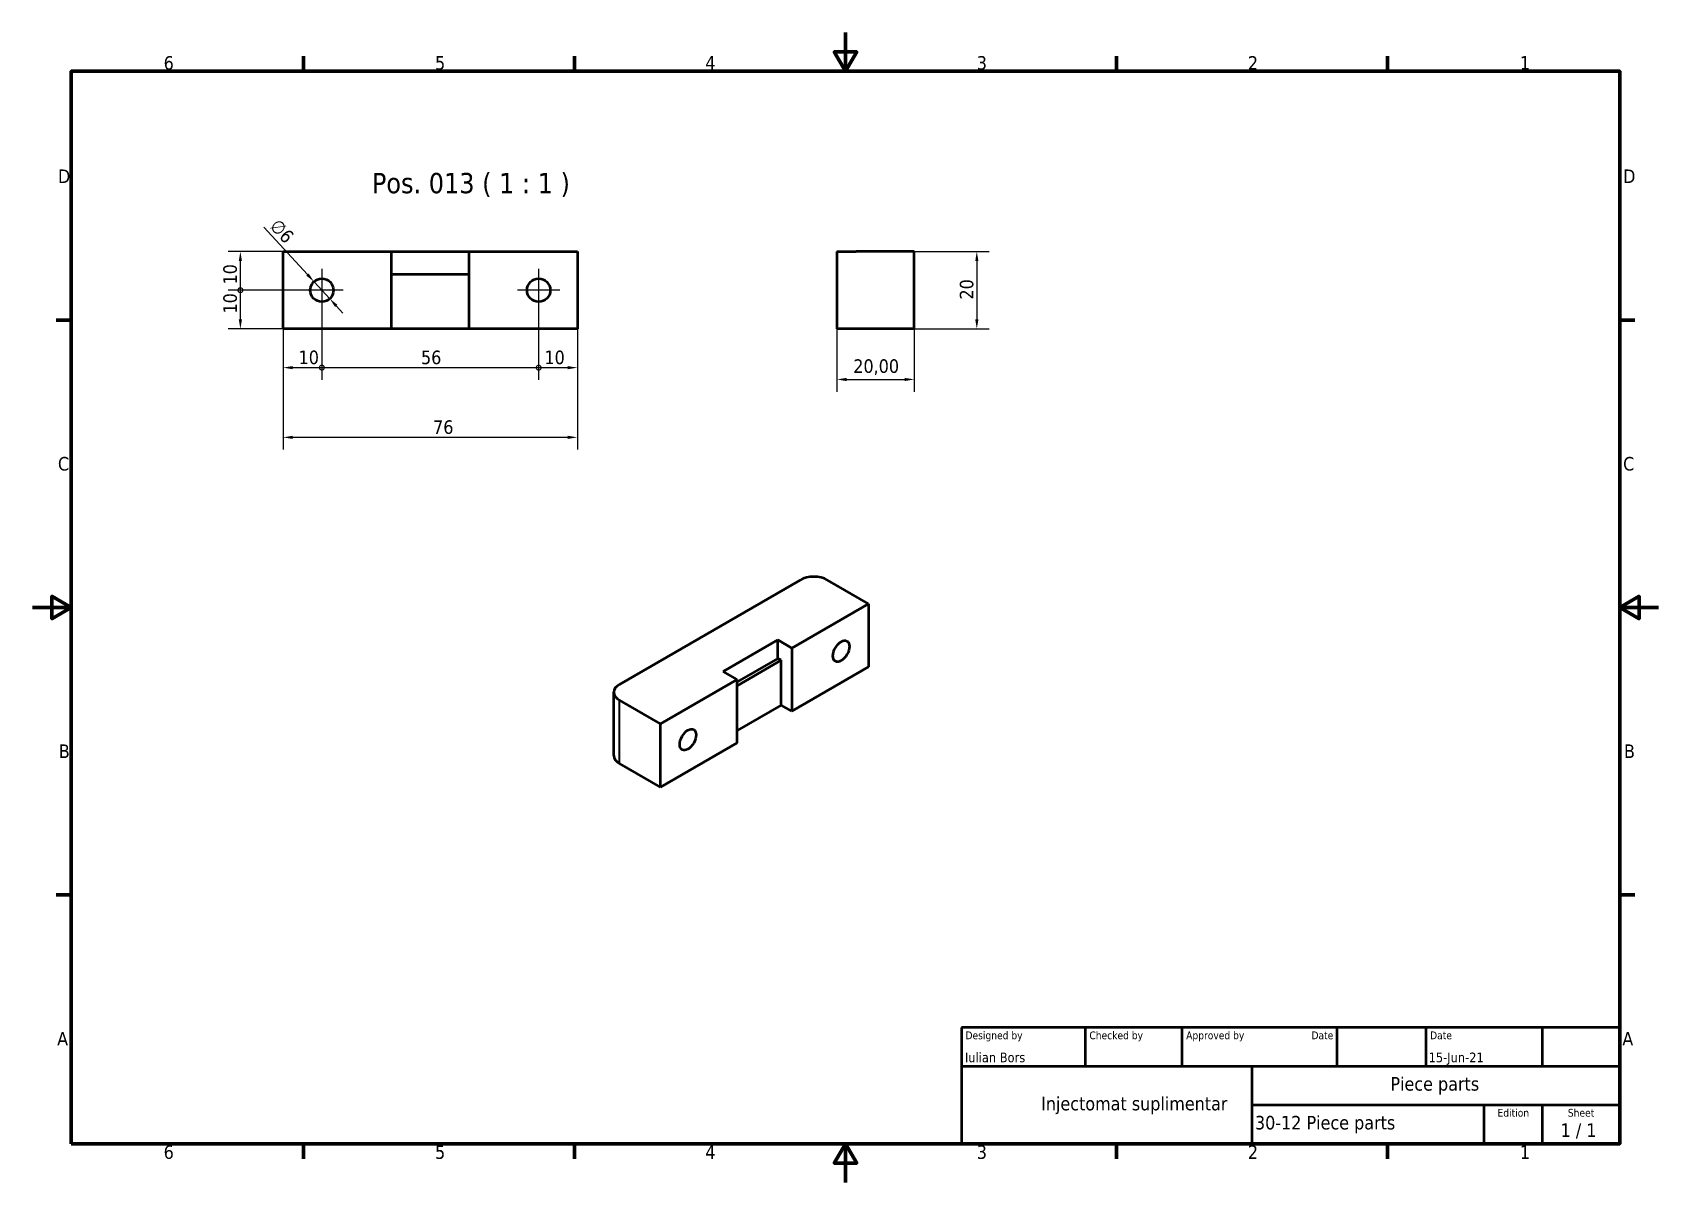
# Model space of a CAD drawing. Header units: millimetres. Extents: x 0 to 420, y 0 to 297.
import ezdxf
from ezdxf.enums import TextEntityAlignment as Align

# ---------------------------------------------------------------- set-up
doc = ezdxf.new("R2010")
doc.units = ezdxf.units.MM
for name, color, linetype, lineweight in [('Border (ISO)', 7, 'Continuous', 70), ('Center Mark (ISO)', 7, 'Continuous', 25), ('Dimension (ISO)', 7, 'Continuous', 25), ('Symbol (ISO)', 7, 'Continuous', 25), ('Title (ISO)', 7, 'Continuous', 50), ('Visible (ISO)', 7, 'Continuous', 50), ('Visible Narrow (ISO)', 7, 'Continuous', 35)]:
    doc.layers.add(name, color=color, linetype=linetype, lineweight=lineweight)
doc.styles.add('Label Text (ISO)', font='tahoma.ttf')
doc.styles.add('Note Text (ISO)', font='tahoma.ttf')
doc.styles.add('Text Style39', font='tahoma.ttf')
doc.styles.add('Text Style41', font='tahoma.ttf')
doc.dimstyles.new('Default (ISO)', dxfattribs={"dimtxt": 3.5, "dimasz": 2.5, "dimexe": 3.175, "dimexo": 0, "dimgap": 0.762, "dimtad": 1, "dimrnd": 1e-08, "dimzin": 0, "dimtxsty": 'Note Text (ISO)', "dimcen": 0.09, "dimdle": 10, "dimclrd": 256, "dimclre": 256, "dimclrt": 256, "dimazin": 0, "dimtfac": 1.001486, "dimtmove": 0, "dimatfit": 3, "dimfxl": 1, "dimtolj": 1, "dimtzin": 0, "dimlwd": -1, "dimlwe": -1, "dimarcsym": 0})

# ---------------------------------------------------------------- blocks, each defined once
blk = doc.blocks.new('Borders Default Border')
at = {"layer": 'Border (ISO)'}
for p, q in [((70, 287), (70, 290.9)), ((140, 287), (140, 290.9)), ((280, 287), (280, 290.9)), ((350, 287), (350, 290.9)), ((10, 222.75), (6.1, 222.75)), ((410, 222.75), (413.9, 222.75)), ((10, 74.25), (6.1, 74.25)), ((410, 74.25), (413.9, 74.25)), ((70, 10), (70, 6.1)), ((140, 10), (140, 6.1)), ((280, 10), (280, 6.1)), ((350, 10), (350, 6.1))]:
    blk.add_line(p, q, dxfattribs=at)
at = {"layer": 'Border (ISO)', "flags": 128}
for points in [[(210, 297), (210, 287), (207.11, 292), (212.89, 292), (210, 287)], [(10, 10), (10, 287), (410, 287), (410, 10), (10, 10)], [(0, 148.5), (10, 148.5), (5, 151.39), (5, 145.61), (10, 148.5)], [(420, 148.5), (410, 148.5), (415, 151.39), (415, 145.61), (410, 148.5)], [(210, 0), (210, 10), (207.11, 5), (212.89, 5), (210, 10)]]:
    blk.add_lwpolyline(points, dxfattribs=at)
at = {"layer": 'Border (ISO)', "char_height": 3.5, "attachment_point": 7, "style": 'Note Text (ISO)'}
for s, insert in [('6', (33.88, 287.33)), ('5', (103.98, 287.33)), ('4', (173.78, 287.4)), ('3', (243.91, 287.33)), ('2', (313.94, 287.4)), ('1', (384.21, 287.4)), ('D', (6.57, 258.13)), ('D', (410.87, 258.13)), ('C', (6.56, 183.81)), ('C', (410.86, 183.81)), ('B', (6.78, 109.63)), ('B', (411.08, 109.63)), ('A', (6.36, 35.38)), ('A', (410.66, 35.38)), ('6', (33.88, 6.03)), ('5', (103.98, 6.03)), ('4', (173.78, 6.1)), ('3', (243.91, 6.03)), ('2', (313.94, 6.1)), ('1', (384.21, 6.1))]:
    blk.add_mtext(s, dxfattribs=dict(at, insert=insert))
blk = doc.blocks.new('Title Blocks I.A.B')
at = {"layer": 'Title (ISO)'}
for p, q in [((270.07, 130), (100.07, 130)), ((100.07, 130), (100.07, 100)), ((132.07, 120), (132.07, 130)), ((157.07, 120), (157.07, 130)), ((197.07, 120), (197.07, 130)), ((220.07, 120), (220.07, 130)), ((250.07, 120), (250.07, 130)), ((270.07, 100), (270.07, 130)), ((100.07, 120), (270.07, 120)), ((175.07, 120), (175.07, 100)), ((270.07, 110), (175.07, 110)), ((235.07, 100), (235.07, 110)), ((250.07, 100), (250.07, 110)), ((100.07, 100), (270.07, 100))]:
    blk.add_line(p, q, dxfattribs=at)
at = {"layer": 'Title (ISO)', "style": 'Text Style41'}
for s, p in [('Designed by', (101.07, 129)), ('Checked by', (133.07, 129)), ('Approved by', (158.07, 129)), ('Date', (221.07, 129))]:
    blk.add_text(s, height=2, dxfattribs=at).set_placement(p, align=Align.TOP_LEFT)
blk.add_text('Date', height=2, dxfattribs=at).set_placement((196.07, 129), align=Align.TOP_RIGHT)
for s, p in [('Edition', (242.57, 109)), ('Sheet', (260.07, 109))]:
    blk.add_text(s, height=2, dxfattribs=at).set_placement(p, align=Align.TOP_CENTER)
at = {"layer": 'Title (ISO)', "style": 'Note Text (ISO)'}
blk.add_text('1 / 1 ', height=3.5, dxfattribs=at).set_placement((260.07, 103.5), align=Align.MIDDLE_CENTER)
at = {"layer": 'Title (ISO)'}
for tag, p, height, style in [('AUTHOR_001', (100.92, 121.05), 2.5, 'Text Style39'), ('CREATION_DATE_001', (220.69, 121.05), 2.5, 'Text Style39'), ('TITLE_001', (210.83, 113.72), 3.5, 'Note Text (ISO)'), ('COMPANY_001', (102.23, 108.63), 3.5, 'Note Text (ISO)'), ('PART_NUMBER_001', (175.84, 103.7), 3.5, 'Note Text (ISO)')]:
    blk.add_attdef(tag, p, '', height=height, dxfattribs=dict(at, style=style))
at = {"layer": 'Title (ISO)', "style": 'Text Style39'}
for tag, p in [('CHECKED_BY', (133.07, 121)), ('ENG_APPROVED_BY', (158.07, 121))]:
    blk.add_attdef(tag, text='', height=2.5, dxfattribs=at).set_placement(p, align=Align.BOTTOM_LEFT)
blk.add_attdef('ENG_APPROVAL_DATE', text='', height=2.5, dxfattribs=at).set_placement((196.07, 121), align=Align.BOTTOM_RIGHT)
at = {"layer": 'Title (ISO)', "style": 'Note Text (ISO)'}
blk.add_attdef('REVISION_NUMBER', text='', height=3.5, dxfattribs=at).set_placement((242.57, 103.5), align=Align.MIDDLE_CENTER)
blk = doc.blocks.new('*D6')
at = {"layer": 'Defpoints', "color": 0, "transparency": 16777216}
for p in [(64.74, 220.45), (140.74, 220.45), (140.74, 192.45)]:
    blk.add_point(p, dxfattribs=at)
at = {"layer": 'Dimension (ISO)', "transparency": 16777216}
for p, q in [((64.74, 220.45), (64.74, 189.27)), ((140.74, 220.45), (140.74, 189.27)), ((67.24, 192.45), (138.24, 192.45))]:
    blk.add_line(p, q, dxfattribs=at)
for points in [[(67.24, 192.86), (67.24, 192.03), (64.74, 192.45)], [(138.24, 192.86), (138.24, 192.03), (140.74, 192.45)]]:
    blk.add_solid(points, dxfattribs=at)
at = {"layer": 'Dimension (ISO)', "transparency": 16777216, "insert": (103.48, 196.85), "char_height": 3.5, "attachment_point": 1, "style": 'Note Text (ISO)'}
blk.add_mtext('\\A1;76', dxfattribs=at)
blk = doc.blocks.new('*D7')
at = {"layer": 'Defpoints', "color": 0, "transparency": 16777216}
for p in [(227.77, 240.45), (227.77, 220.45), (243.92, 220.45)]:
    blk.add_point(p, dxfattribs=at)
at = {"layer": 'Dimension (ISO)', "transparency": 16777216}
for p, q in [((227.77, 240.45), (247.1, 240.45)), ((243.92, 237.95), (243.92, 222.95)), ((227.77, 220.45), (247.1, 220.45))]:
    blk.add_line(p, q, dxfattribs=at)
for points in [[(243.51, 237.95), (244.34, 237.95), (243.92, 240.45)], [(243.51, 222.95), (244.34, 222.95), (243.92, 220.45)]]:
    blk.add_solid(points, dxfattribs=at)
at = {"layer": 'Dimension (ISO)', "transparency": 16777216, "insert": (239.52, 228.04), "char_height": 3.5, "attachment_point": 1, "rotation": 90, "style": 'Note Text (ISO)'}
blk.add_mtext('\\A1;20', dxfattribs=at)
blk = doc.blocks.new('*D8')
at = {"layer": 'Defpoints', "color": 0, "transparency": 16777216}
for p in [(207.77, 220.45), (227.77, 220.45), (227.77, 207.4)]:
    blk.add_point(p, dxfattribs=at)
at = {"layer": 'Dimension (ISO)', "transparency": 16777216}
for p, q in [((207.77, 220.45), (207.77, 204.22)), ((227.77, 220.45), (227.77, 204.22)), ((210.27, 207.4), (225.27, 207.4))]:
    blk.add_line(p, q, dxfattribs=at)
for points in [[(210.27, 207.81), (210.27, 206.98), (207.77, 207.4)], [(225.27, 207.81), (225.27, 206.98), (227.77, 207.4)]]:
    blk.add_solid(points, dxfattribs=at)
at = {"layer": 'Dimension (ISO)', "transparency": 16777216, "insert": (212.01, 212.6), "char_height": 3.5, "attachment_point": 1, "style": 'Note Text (ISO)'}
blk.add_mtext('\\A1;20,00', dxfattribs=at)
blk = doc.blocks.new('_DotSmall')
at = {"color": 0, "linetype": 'ByBlock', "const_width": 0.5}
blk.add_lwpolyline([(-0.0625, 0, 1), (0.0625, 0, 1)], format="xyb", close=True, dxfattribs=at)
blk = doc.blocks.new('*D9')
at = {"layer": 'Defpoints', "color": 0, "transparency": 16777216}
for p in [(74.74, 224.95), (64.74, 220.45), (74.74, 210.45)]:
    blk.add_point(p, dxfattribs=at)
at = {"layer": 'Dimension (ISO)', "transparency": 16777216}
for p, q in [((74.74, 224.95), (74.74, 207.27)), ((64.74, 220.45), (64.74, 207.27)), ((67.24, 210.45), (74.74, 210.45))]:
    blk.add_line(p, q, dxfattribs=at)
blk.add_solid([(67.24, 210.86), (67.24, 210.03), (64.74, 210.45)], dxfattribs=at)
at = {"layer": 'Dimension (ISO)', "transparency": 16777216, "xscale": 2.5, "yscale": 2.5, "zscale": 2.5}
blk.add_blockref('_DotSmall', (74.74, 210.45), dxfattribs=at)
at = {"layer": 'Dimension (ISO)', "transparency": 16777216, "insert": (68.73, 214.85), "char_height": 3.5, "attachment_point": 1, "style": 'Note Text (ISO)'}
blk.add_mtext('\\A1;10', dxfattribs=at)
blk = doc.blocks.new('*D11')
at = {"layer": 'Defpoints', "color": 0, "transparency": 16777216}
for p in [(74.74, 224.95), (130.74, 224.95), (130.74, 210.45)]:
    blk.add_point(p, dxfattribs=at)
at = {"layer": 'Dimension (ISO)', "transparency": 16777216}
for p, q in [((74.74, 224.95), (74.74, 207.27)), ((130.74, 224.95), (130.74, 207.27)), ((74.74, 210.45), (130.74, 210.45))]:
    blk.add_line(p, q, dxfattribs=at)
at = {"layer": 'Dimension (ISO)', "transparency": 16777216, "xscale": 2.5, "yscale": 2.5, "zscale": 2.5, "rotation": 180}
blk.add_blockref('_DotSmall', (74.74, 210.45), dxfattribs=at)
at = {"layer": 'Dimension (ISO)', "transparency": 16777216, "xscale": 2.5, "yscale": 2.5, "zscale": 2.5}
blk.add_blockref('_DotSmall', (130.74, 210.45), dxfattribs=at)
at = {"layer": 'Dimension (ISO)', "transparency": 16777216, "insert": (100.35, 214.85), "char_height": 3.5, "attachment_point": 1, "style": 'Note Text (ISO)'}
blk.add_mtext('\\A1;56', dxfattribs=at)
blk = doc.blocks.new('*D12')
at = {"layer": 'Defpoints', "color": 0, "transparency": 16777216}
for p in [(130.74, 224.95), (140.74, 220.45), (140.74, 210.45)]:
    blk.add_point(p, dxfattribs=at)
at = {"layer": 'Dimension (ISO)', "transparency": 16777216}
for p, q in [((130.74, 224.95), (130.74, 207.27)), ((140.74, 220.45), (140.74, 207.27)), ((130.74, 210.45), (138.24, 210.45))]:
    blk.add_line(p, q, dxfattribs=at)
blk.add_solid([(138.24, 210.86), (138.24, 210.03), (140.74, 210.45)], dxfattribs=at)
at = {"layer": 'Dimension (ISO)', "transparency": 16777216, "xscale": 2.5, "yscale": 2.5, "zscale": 2.5, "rotation": 180}
blk.add_blockref('_DotSmall', (130.74, 210.45), dxfattribs=at)
at = {"layer": 'Dimension (ISO)', "transparency": 16777216, "insert": (132.23, 214.85), "char_height": 3.5, "attachment_point": 1, "style": 'Note Text (ISO)'}
blk.add_mtext('\\A1;10', dxfattribs=at)
blk = doc.blocks.new('*D13')
at = {"layer": 'Defpoints', "color": 0, "transparency": 16777216}
for p in [(53.69, 230.45), (69.24, 230.45), (64.74, 220.45)]:
    blk.add_point(p, dxfattribs=at)
at = {"layer": 'Dimension (ISO)', "transparency": 16777216}
for p, q in [((69.24, 230.45), (50.51, 230.45)), ((53.69, 222.95), (53.69, 230.45)), ((64.74, 220.45), (50.51, 220.45))]:
    blk.add_line(p, q, dxfattribs=at)
blk.add_solid([(53.27, 222.95), (54.11, 222.95), (53.69, 220.45)], dxfattribs=at)
at = {"layer": 'Dimension (ISO)', "transparency": 16777216, "xscale": 2.5, "yscale": 2.5, "zscale": 2.5, "rotation": 90}
blk.add_blockref('_DotSmall', (53.69, 230.45), dxfattribs=at)
at = {"layer": 'Dimension (ISO)', "transparency": 16777216, "insert": (49.28, 224.43), "char_height": 3.5, "attachment_point": 1, "rotation": 90, "style": 'Note Text (ISO)'}
blk.add_mtext('\\A1;10', dxfattribs=at)
blk = doc.blocks.new('*D14')
at = {"layer": 'Defpoints', "color": 0, "transparency": 16777216}
for p in [(53.69, 240.45), (64.74, 240.45), (69.24, 230.45)]:
    blk.add_point(p, dxfattribs=at)
at = {"layer": 'Dimension (ISO)', "transparency": 16777216}
for p, q in [((64.74, 240.45), (50.51, 240.45)), ((53.69, 230.45), (53.69, 237.95)), ((69.24, 230.45), (50.51, 230.45))]:
    blk.add_line(p, q, dxfattribs=at)
blk.add_solid([(53.27, 237.95), (54.11, 237.95), (53.69, 240.45)], dxfattribs=at)
at = {"layer": 'Dimension (ISO)', "transparency": 16777216, "xscale": 2.5, "yscale": 2.5, "zscale": 2.5, "rotation": 270}
blk.add_blockref('_DotSmall', (53.69, 230.45), dxfattribs=at)
at = {"layer": 'Dimension (ISO)', "transparency": 16777216, "insert": (49.28, 231.93), "char_height": 3.5, "attachment_point": 1, "rotation": 90, "style": 'Note Text (ISO)'}
blk.add_mtext('\\A1;10', dxfattribs=at)
blk = doc.blocks.new('*D15')
at = {"layer": 'Defpoints', "color": 0, "transparency": 16777216}
for p in [(72.71, 232.65), (76.77, 228.24)]:
    blk.add_point(p, dxfattribs=at)
at = {"layer": 'Dimension (ISO)', "transparency": 16777216}
for p, q in [((71.02, 234.49), (59.78, 246.7)), ((76.77, 228.24), (72.71, 232.65)), ((78.47, 226.4), (80.16, 224.56))]:
    blk.add_line(p, q, dxfattribs=at)
for points in [[(71.32, 234.78), (70.71, 234.21), (72.71, 232.65)], [(78.77, 226.68), (78.16, 226.12), (76.77, 228.24)]]:
    blk.add_solid(points, dxfattribs=at)
at = {"layer": 'Dimension (ISO)', "transparency": 16777216, "insert": (63.63, 249.21), "char_height": 3.5, "attachment_point": 1, "rotation": 312.636, "style": 'Note Text (ISO)'}
blk.add_mtext('\\A1;∅6', dxfattribs=at)

msp = doc.modelspace()

# ---------------------------------------------------------------- linework, layer by layer
at = {"layer": 'Center Mark (ISO)', "linetype": 'Continuous'}
for p, q in [((74.741, 235.947), (74.741, 224.947)), ((130.741, 235.947), (130.741, 224.947)), ((80.241, 230.447), (69.241, 230.447)), ((136.241, 230.447), (125.241, 230.447))]:
    msp.add_line(p, q, dxfattribs=at)
at = {"layer": 'Visible (ISO)'}
for p, q in [((64.741, 240.447), (92.741, 240.447)), ((64.741, 220.447), (64.741, 240.447)), ((92.741, 240.447), (112.741, 240.447)), ((92.741, 220.447), (92.741, 240.447)), ((112.741, 240.447), (140.741, 240.447)), ((112.741, 240.447), (112.741, 220.447)), ((140.741, 240.447), (140.741, 220.447)), ((207.77, 240.447), (212.77, 240.447)), ((207.77, 240.447), (207.77, 220.447)), ((227.77, 240.447), (212.77, 240.447)), ((227.77, 220.447), (227.77, 240.447)), ((92.741, 234.617), (112.741, 234.617)), ((92.741, 220.447), (64.741, 220.447)), ((112.741, 220.447), (92.741, 220.447)), ((140.741, 220.447), (112.741, 220.447)), ((212.77, 220.447), (207.77, 220.447)), ((227.77, 220.447), (212.77, 220.447)), ((151.611, 128.65), (198.28, 155.594)), ((215.958, 149.47), (205.352, 155.594)), ((196.159, 138.039), (215.958, 149.47)), ((215.958, 149.47), (215.958, 133.14)), ((178.411, 131.956), (192.553, 140.121)), ((192.553, 140.121), (196.159, 138.039)), ((192.553, 135.361), (192.553, 140.121)), ((192.553, 135.361), (182.017, 129.278)), ((182.017, 128.278), (193.419, 134.861)), ((193.419, 134.861), (192.553, 135.361)), ((193.419, 123.291), (193.419, 134.861)), ((196.159, 138.039), (196.159, 121.709)), ((182.017, 129.874), (178.411, 131.956)), ((215.958, 133.14), (196.159, 121.709)), ((150.147, 110.278), (150.147, 126.608)), ((162.218, 118.443), (182.017, 129.874)), ((182.017, 113.544), (182.017, 129.874)), ((162.218, 118.443), (151.611, 124.567)), ((193.419, 123.291), (182.017, 116.708)), ((196.159, 121.709), (193.419, 123.291)), ((162.218, 102.113), (162.218, 118.443)), ((182.017, 113.544), (162.218, 102.113)), ((162.218, 102.113), (151.611, 108.237))]:
    msp.add_line(p, q, dxfattribs=at)
for centre in [(74.741, 230.447), (130.741, 230.447)]:
    msp.add_circle(centre, 3, dxfattribs=at)
for centre, major_axis, start_param, end_param in [((201.816, 153.553), (5, 0), 0.7853982, 2.3561945), ((155.147, 126.608), (-5, 0), 5.4977871, 7.0685835), ((155.147, 110.278), (-5, 0), 0, 0.7853982)]:
    msp.add_ellipse(centre, major_axis=major_axis, ratio=0.5773503, start_param=start_param, end_param=end_param, dxfattribs=at)
for centre in [(208.887, 137.223), (169.289, 114.361)]:
    msp.add_ellipse(centre, major_axis=(1.5, 2.598), ratio=0.5773503, dxfattribs=at)
at = {"layer": 'Visible Narrow (ISO)'}
msp.add_line((151.611, 108.237), (151.611, 124.567), dxfattribs=at)

# ---------------------------------------------------------------- block references
msp.add_blockref('Borders Default Border', (0, 0))
msp.add_blockref('Title Blocks I.A.B', (139.929, -90)).add_auto_attribs({'TITLE_001': 'Piece parts', 'PART_NUMBER_001': '30-12 Piece parts', 'COMPANY_001': '              Injectomat suplimentar', 'AUTHOR_001': 'Iulian Bors', 'CREATION_DATE_001': '15-Jun-21'})

# ---------------------------------------------------------------- texts
at = {"layer": 'Symbol (ISO)', "insert": (87.664, 254.541), "char_height": 5.25, "attachment_point": 7, "style": 'Label Text (ISO)'}
msp.add_mtext('Pos. 013 ( 1 : 1 )', dxfattribs=at)

# ---------------------------------------------------------------- dimensions: what is measured, and where the dimension line sits
at = {"layer": 'Dimension (ISO)'}
dim = msp.add_diameter_dim_2p(p1=(76.773, 228.24), p2=(72.709, 232.654), dimstyle='Default (ISO)', override={"dimgap": 0.762, "dimdec": 0, "dimlfac": 1, "dimtol": 0, "dimlim": 0, "dimtp": 0, "dimtm": 0, "dimtdec": 2, "dimatfit": 2}, dxfattribs=at)
dim.commit()
dim.dimension.update_dxf_attribs({"geometry": '*D15', "text_midpoint": (62.35, 243.906), "dimtype": 163})
for base, p1, p2, angle, override, picture, middle in [((53.69, 240.447), (69.241, 230.447), (64.741, 240.447), 90, {"dimgap": 0.762, "dimdec": 0, "dimblk1": 'DotSmall', "dimsah": 1, "dimdle": 0, "dimtol": 0, "dimlim": 0, "dimtp": 0, "dimtm": 0, "dimtdec": 2, "dimtofl": 0, "dimatfit": 1}, '*D14', (53.69, 234.197)), ((243.925, 220.447), (227.77, 240.447), (227.77, 220.447), 90, {"dimgap": 0.762, "dimdec": 0, "dimtol": 0, "dimlim": 0, "dimtp": 0, "dimtm": 0, "dimtdec": 2, "dimtofl": 0, "dimatfit": 1}, '*D7', (243.925, 230.447)), ((53.69, 230.447), (64.741, 220.447), (69.241, 230.447), 90, {"dimgap": 0.762, "dimdec": 0, "dimblk2": 'DotSmall', "dimsah": 1, "dimdle": 0, "dimtol": 0, "dimlim": 0, "dimtp": 0, "dimtm": 0, "dimtdec": 2, "dimtofl": 0, "dimatfit": 1}, '*D13', (53.69, 226.697)), ((74.741, 210.447), (64.741, 220.447), (74.741, 224.947), 180, {"dimgap": 0.762, "dimdec": 0, "dimblk2": 'DotSmall', "dimsah": 1, "dimdle": 0, "dimtol": 0, "dimlim": 0, "dimtp": 0, "dimtm": 0, "dimtdec": 2, "dimtofl": 0, "dimatfit": 1}, '*D9', (70.991, 210.447)), ((130.741, 210.447), (74.741, 224.947), (130.741, 224.947), 180, {"dimgap": 0.762, "dimdec": 0, "dimblk1": 'DotSmall', "dimblk2": 'DotSmall', "dimsah": 1, "dimdle": 0, "dimtol": 0, "dimlim": 0, "dimtp": 0, "dimtm": 0, "dimtdec": 2, "dimtofl": 0, "dimatfit": 1}, '*D11', (102.751, 210.447)), ((140.741, 210.447), (130.741, 224.947), (140.741, 220.447), 180, {"dimgap": 0.762, "dimdec": 0, "dimblk1": 'DotSmall', "dimsah": 1, "dimdle": 0, "dimtol": 0, "dimlim": 0, "dimtp": 0, "dimtm": 0, "dimtdec": 2, "dimtofl": 0, "dimatfit": 1}, '*D12', (134.491, 210.447)), ((140.741, 192.447), (64.741, 220.447), (140.741, 220.447), 180, {"dimgap": 0.762, "dimdec": 0, "dimtol": 0, "dimlim": 0, "dimtp": 0, "dimtm": 0, "dimtdec": 2, "dimtofl": 0, "dimatfit": 1}, '*D6', (105.915, 192.447)), ((227.77, 207.397), (207.77, 220.447), (227.77, 220.447), 180, {"dimgap": 0.762, "dimdec": 2, "dimtol": 0, "dimlim": 0, "dimtp": 0, "dimtm": 0, "dimtdec": 2, "dimtofl": 0, "dimatfit": 1}, '*D8', (217.77, 207.397))]:
    dim = msp.add_linear_dim(base=base, p1=p1, p2=p2, angle=angle, dimstyle='Default (ISO)', override=override, dxfattribs=at)
    dim.commit()
    dim.dimension.update_dxf_attribs({"geometry": picture, "text_midpoint": middle, "dimtype": 160})

doc.saveas('drawing.dxf')
